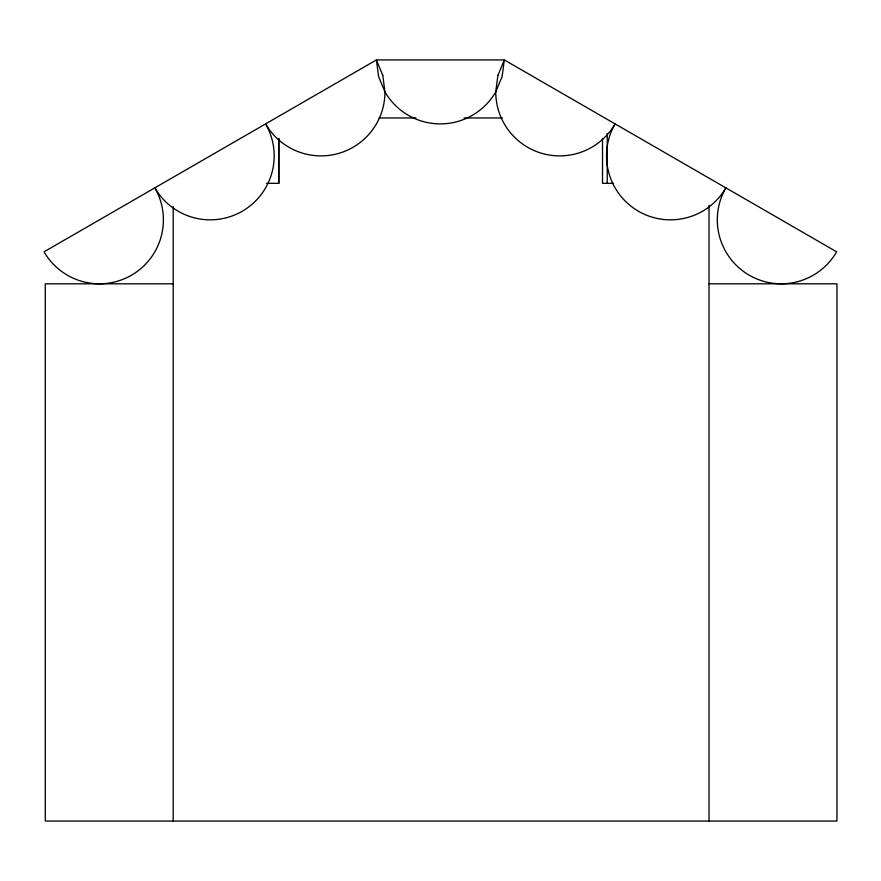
<?xml version="1.0" encoding="UTF-8"?>
<svg xmlns="http://www.w3.org/2000/svg" width="881" height="881" viewBox="0 0 881 881"><rect width="100%" height="100%" fill="white"/><g stroke="black" fill="none" stroke-linecap="round" stroke-linejoin="round"><path stroke-width="1.32" d="M378.973 117.966L415.997 117.966M464.001 117.966L502.401 117.966M266.514 183.336L278.859 183.336L278.859 138.394M613.44 183.336L602.516 183.336L602.516 138.394M173.205 283.803L45.283 283.803L45.283 821.059L836.95 821.059L836.95 283.803L709.029 283.803M709.029 205.317L709.029 821.059M607.24 133.494L607.24 183.369M278.704 138.879L278.704 183.369M173.205 206.683L173.205 821.059M497.919 75.37L495.739 91.921A63.961 63.961 0 0 0 615.092 123.902A63.961 63.961 0 0 0 638.505 211.275A63.961 63.961 0 0 0 725.878 187.862A63.961 63.961 0 0 0 749.279 275.235A63.961 63.961 0 0 0 836.653 251.823L504.306 59.941L376.396 59.941L44.05 251.823A63.961 63.961 0 0 0 131.423 275.235A63.961 63.961 0 0 0 154.836 187.862A63.961 63.961 0 0 0 242.198 211.275A63.961 63.961 0 0 0 265.61 123.902A63.961 63.961 0 0 0 384.964 91.921A63.961 63.961 0 0 0 495.739 91.921L502.137 76.493L504.306 59.941L497.919 75.37M382.783 75.37L376.396 59.941L378.577 76.493L384.964 91.921L382.783 75.37"/></g></svg>
